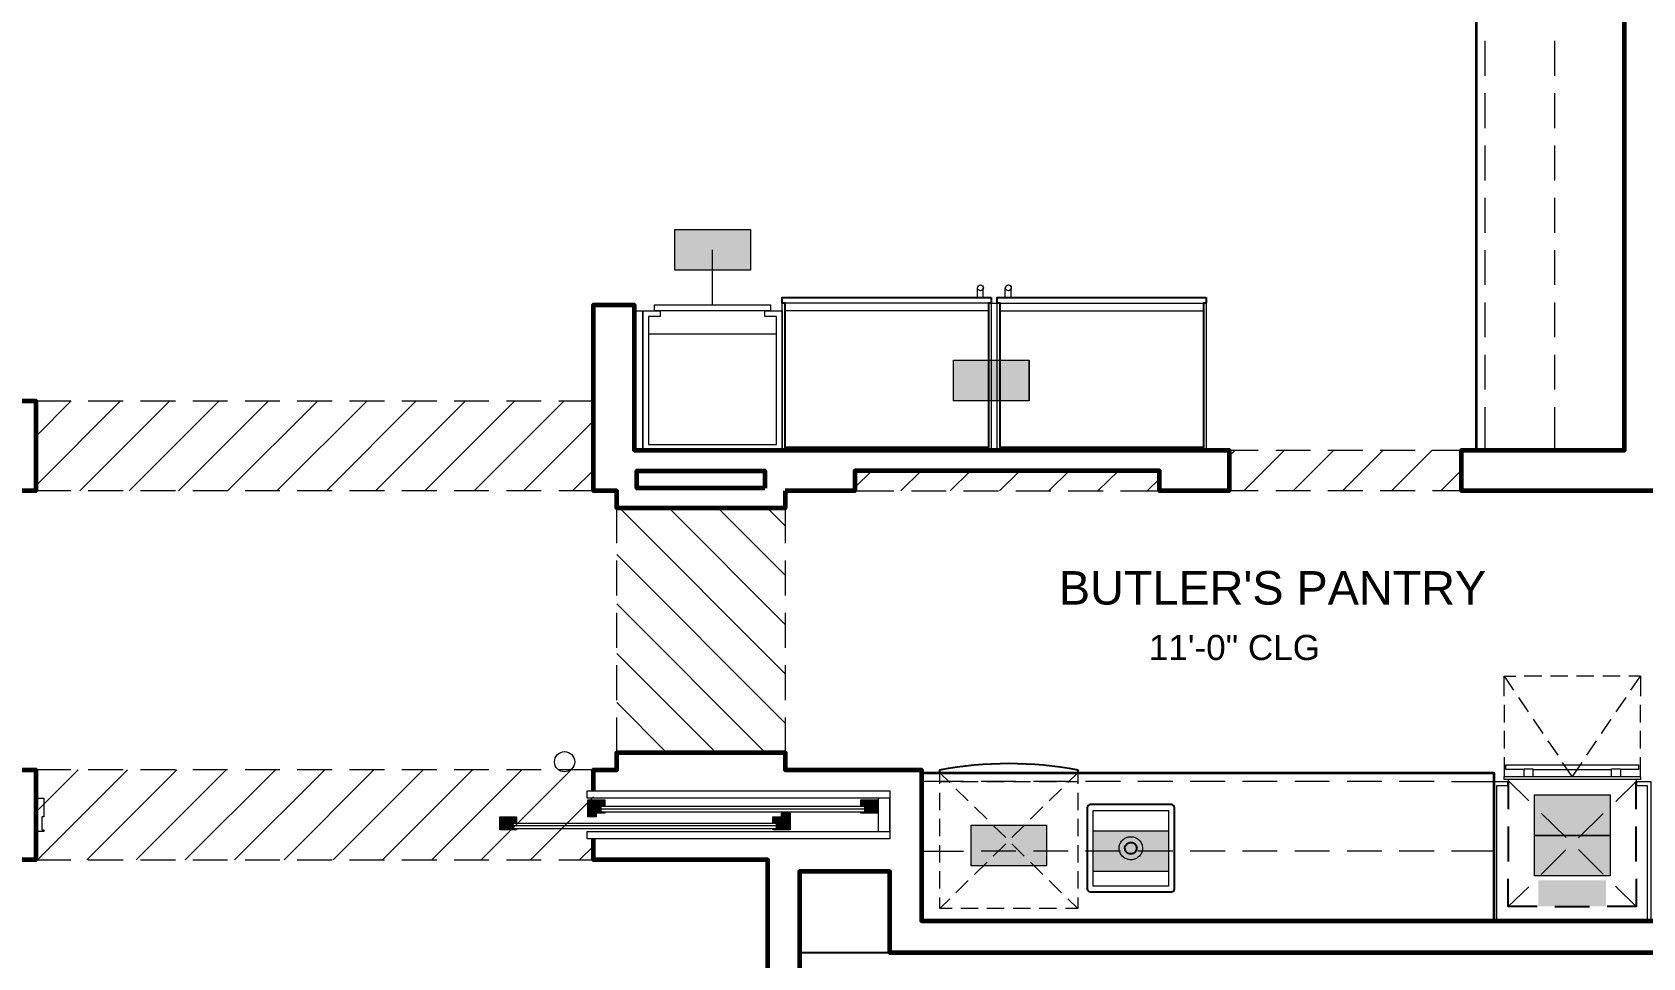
# Model space of a CAD drawing. Extents: x 6 to 1186, y -84 to 3560.
# Drawn here: x 690.5 to 967.8, y 1871.9 to 2031.2 of the extents above; entities that cross this region are included whole.
import ezdxf

# ---------------------------------------------------------------- set-up
doc = ezdxf.new("R2010")
doc.units = 0
doc.header["$LTSCALE"] = 24
doc.header["$MEASUREMENT"] = 0
for name, color, linetype in [('GEC_BKGD', 8, 'Continuous'), ('PDF_0', 8, 'Continuous'), ('PDF_00-FP-A-1$A-ANNO-KEYN', 8, 'Continuous'), ('PDF_00-FP-A-1$A-APPL', 8, 'Continuous'), ('PDF_00-FP-A-1$A-APPL-EXTNT', 8, 'Continuous'), ('PDF_00-FP-A-1$A-APPL-HIDN', 8, 'Continuous'), ('PDF_00-FP-A-1$A-APPL-MINR', 8, 'Continuous'), ('PDF_00-FP-A-1$A-DRWDW', 8, 'Continuous'), ('PDF_00-FP-A-1$A-DRWDW-MINR', 8, 'Continuous'), ('PDF_00-FP-A-1$A-FLR-OVHD', 8, 'Continuous'), ('PDF_00-FP-A-1$A-MLWK', 8, 'Continuous'), ('PDF_00-FP-A-1$A-MLWK-ABV', 8, 'Continuous'), ('PDF_00-FP-A-1$A-MLWK-HIDN', 8, 'Continuous'), ('PDF_00-FP-A-1$A-MLWK-MINR', 8, 'Continuous'), ('PDF_00-FP-A-1$A-PLMB', 8, 'Continuous'), ('PDF_00-FP-A-1$A-PLMB-MINR', 8, 'Continuous'), ('PDF_00-FP-A-1$A-SOFFIT', 8, 'Continuous'), ('PDF_00-FP-A-1$A-SOFFIT-PATT', 8, 'Continuous'), ('PDF_00-FP-A-1$A-WALL', 8, 'Continuous'), ('PDF_00-FP-A-1$A-WALL-PRTHT', 8, 'Continuous'), ('PDF_Text', 8, 'Continuous')]:
    doc.layers.add(name, color=color, linetype=linetype)
doc.styles.add('PDF Arial', font='arial.ttf')

# ---------------------------------------------------------------- blocks, each defined once
blk = doc.blocks.new('210311_BorsteinRes_CDProgress - Copy')
at = {"layer": 'PDF_00-FP-A-1$A-ANNO-KEYN', "true_color": 0xffffff, "transparency": 33554559}
for points in [[(20.2717, 14.0092), (20.2717, 14.155), (20.0008, 14.0092)], [(20.0008, 14.0092), (20.2717, 14.155), (20.0008, 14.155)], [(21.0008, 13.6858), (21.0008, 13.54), (21.2717, 13.6858)], [(21.2717, 13.6858), (21.0008, 13.54), (21.2717, 13.54)], [(23.355, 11.9825), (23.355, 12.1283), (23.0842, 11.9825)], [(23.0842, 11.9825), (23.355, 12.1283), (23.0842, 12.1283)], [(21.3342, 11.8733), (21.3342, 12.0192), (21.0633, 11.8733)], [(21.0633, 11.8733), (21.3342, 12.0192), (21.0633, 12.0192)], [(21.7717, 11.9983), (21.5008, 11.9983), (21.7717, 11.8525)], [(21.7717, 11.8525), (21.5008, 11.9983), (21.5008, 11.8525)], [(23.355, 11.9825), (23.0842, 11.9825), (23.355, 11.8367)], [(23.355, 11.8367), (23.0842, 11.9825), (23.0842, 11.8367)], [(23.0975, 11.8217), (23.0975, 11.7275), (23.3408, 11.8217)], [(23.3408, 11.8217), (23.0975, 11.7275), (23.3408, 11.7275)]]:
    blk.add_hatch(color=7, dxfattribs=at).paths.add_polyline_path(points)
at = {"layer": 'PDF_00-FP-A-1$A-DRWDW-MINR', "true_color": 0x989898, "transparency": 33554559}
for points in [[(19.7492, 12.1092), (19.6883, 12.1092), (19.7492, 12.0867)], [(19.7492, 12.0867), (19.6883, 12.1092), (19.6883, 12.0867)], [(19.7358, 12.0867), (19.6883, 12.0867), (19.7358, 12.0658)], [(19.7358, 12.0658), (19.6883, 12.0867), (19.6883, 12.0658)], [(20.73, 12.1092), (20.6683, 12.1092), (20.73, 12.0867)], [(20.73, 12.0867), (20.6683, 12.1092), (20.6683, 12.0867)], [(20.73, 12.0867), (20.6817, 12.0867), (20.73, 12.0658)], [(20.73, 12.0658), (20.6817, 12.0867), (20.6817, 12.0658)], [(19.4333, 12.0492), (19.3725, 12.0492), (19.4333, 12.0267)], [(19.4333, 12.0267), (19.3725, 12.0492), (19.3725, 12.0267)], [(19.42, 12.0267), (19.3725, 12.0267), (19.42, 12.0058)], [(19.42, 12.0058), (19.3725, 12.0267), (19.3725, 12.0058)], [(19.7492, 12.0658), (19.6883, 12.0658), (19.7492, 12.0625)], [(19.7492, 12.0625), (19.6883, 12.0658), (19.6883, 12.0625)], [(19.7183, 12.0625), (19.6883, 12.0625), (19.7183, 12.0492)], [(19.7183, 12.0492), (19.6883, 12.0625), (19.6883, 12.0492)], [(20.4142, 12.0492), (20.3525, 12.0492), (20.4142, 12.0267)], [(20.4142, 12.0267), (20.3525, 12.0492), (20.3525, 12.0267)], [(20.4142, 12.0267), (20.3658, 12.0267), (20.4142, 12.0058)], [(20.4142, 12.0058), (20.3658, 12.0267), (20.3658, 12.0058)], [(20.4142, 12.0625), (20.3833, 12.0625), (20.4142, 12.0492)], [(20.4142, 12.0492), (20.3833, 12.0625), (20.3833, 12.0492)], [(20.73, 12.0658), (20.6683, 12.0658), (20.73, 12.0625)], [(20.73, 12.0625), (20.6683, 12.0658), (20.6683, 12.0625)], [(19.4333, 12.0058), (19.3725, 12.0058), (19.4333, 12.0025)], [(19.4333, 12.0025), (19.3725, 12.0058), (19.3725, 12.0025)], [(20.4142, 12.0058), (20.3525, 12.0058), (20.4142, 12.0025)], [(20.4142, 12.0025), (20.3525, 12.0058), (20.3525, 12.0025)]]:
    blk.add_hatch(color=252, dxfattribs=at).paths.add_polyline_path(points)
at = {"layer": 'PDF_0', "lineweight": 9}
blk.add_circle((19.6054, 12.2463), 0.0362, dxfattribs=at)
at = {"layer": 'PDF_00-FP-A-1$A-ANNO-KEYN', "lineweight": 18}
for points in [[(20.2717, 14.0092), (20.0008, 14.0092), (20.0008, 14.155), (20.2717, 14.155)], [(21.2717, 13.54), (21.0008, 13.54), (21.0008, 13.6858), (21.2717, 13.6858)], [(23.355, 11.9825), (23.0842, 11.9825), (23.0842, 12.1283), (23.355, 12.1283)], [(21.3342, 11.8733), (21.0633, 11.8733), (21.0633, 12.0192), (21.3342, 12.0192)], [(21.7717, 11.9983), (21.7717, 11.8525), (21.5008, 11.8525), (21.5008, 11.9983)], [(23.355, 11.9825), (23.355, 11.8367), (23.0842, 11.8367), (23.0842, 11.9825)]]:
    blk.add_lwpolyline(points, close=True, dxfattribs=at)
at = {"layer": 'PDF_00-FP-A-1$A-ANNO-KEYN', "lineweight": 9}
blk.add_lwpolyline([(20.1358, 13.8842), (20.1358, 14.0817)], dxfattribs=at)
at = {"layer": 'PDF_00-FP-A-1$A-ANNO-KEYN', "color": 7, "lineweight": 0, "true_color": 0xffffff}
blk.add_lwpolyline([(21.2717, 13.54), (21.2717, 13.6858)], dxfattribs=at)
at = {"layer": 'PDF_00-FP-A-1$A-APPL', "lineweight": 25}
for points in [[(22.99, 12.1758), (22.99, 12.0767)], [(23.4483, 12.0767), (23.4483, 12.1758)], [(22.99, 12.0142), (22.99, 11.8892)], [(23.4483, 11.8892), (23.4483, 12.0142)], [(23.0942, 11.7275), (22.99, 11.7275), (22.99, 11.8267)], [(23.4483, 11.8267), (23.4483, 11.7275), (23.3442, 11.7275)], [(23.1567, 11.7275), (23.2817, 11.7275)]]:
    blk.add_lwpolyline(points, dxfattribs=at)
at = {"layer": 'PDF_00-FP-A-1$A-APPL-EXTNT', "lineweight": 9}
for points in [[(22.975, 12.4817), (22.975, 12.5533), (23.0092, 12.5025)], [(22.975, 12.5533), (23.0167, 12.5533)], [(23.11, 12.5533), (23.0475, 12.5533)], [(23.2042, 12.5533), (23.1417, 12.5533)], [(23.2975, 12.5533), (23.235, 12.5533)], [(23.3917, 12.5533), (23.3292, 12.5533)], [(23.43, 12.5025), (23.4642, 12.5533), (23.4225, 12.5533)], [(23.4642, 12.5533), (23.4642, 12.4817)], [(22.975, 12.45), (22.975, 12.3875)], [(23.0267, 12.4767), (23.0617, 12.425)], [(23.3767, 12.425), (23.4125, 12.4767)], [(23.4642, 12.3875), (23.4642, 12.45)], [(23.0792, 12.3992), (23.1142, 12.3475)], [(23.3242, 12.3475), (23.3592, 12.3992)], [(22.975, 12.3567), (22.975, 12.2942)], [(23.1325, 12.3217), (23.1675, 12.27)], [(23.2717, 12.27), (23.3067, 12.3217)], [(23.4642, 12.2942), (23.4642, 12.3567)], [(22.975, 12.2625), (22.975, 12.1908)], [(23.4642, 12.1908), (23.4642, 12.2625)], [(23.2542, 12.2442), (23.2192, 12.1933), (23.185, 12.2442)]]:
    blk.add_lwpolyline(points, dxfattribs=at)
at = {"layer": 'PDF_00-FP-A-1$A-APPL-HIDN', "lineweight": 9}
for points in [[(22.99, 12.1792), (23.0633, 12.1067)], [(23.4483, 12.1758), (23.3758, 12.1042)], [(23.1083, 12.0625), (23.1975, 11.975)], [(23.3308, 12.0608), (23.2417, 11.9733)], [(23.1967, 11.93), (23.1075, 11.8425)], [(23.2417, 11.9317), (23.3308, 11.8433)], [(23.0633, 11.7983), (22.99, 11.7275)], [(23.375, 11.8), (23.4483, 11.7275)]]:
    blk.add_lwpolyline(points, dxfattribs=at)
at = {"layer": 'PDF_00-FP-A-1$A-APPL-MINR', "lineweight": 9}
for points in [[(21.1358, 13.8908), (21.1567, 13.8908)], [(22.9775, 12.1933), (23.4617, 12.1933)], [(23.0467, 12.2183), (22.9817, 12.2183), (22.9817, 12.235), (23.4575, 12.235), (23.4575, 12.2183), (23.3925, 12.2183)], [(23.0467, 12.1933), (23.0467, 12.2208), (23.0783, 12.2208), (23.0783, 12.1933)], [(23.0783, 12.2183), (23.3608, 12.2183)], [(23.3608, 12.1933), (23.3608, 12.2208), (23.3925, 12.2208), (23.3925, 12.1933)], [(22.99, 12.1825), (22.99, 12.1758)], [(23.4483, 12.1825), (23.4483, 12.1758)]]:
    blk.add_lwpolyline(points, dxfattribs=at)
blk.add_lwpolyline([(23.4642, 12.1908), (23.4642, 12.1825), (22.975, 12.1825), (22.975, 12.1908, -0.414214), (22.9779, 12.1942)], format="xyb", dxfattribs=at)
blk.add_arc((23.4621, 12.1913), 0.00292, 359.99993, 90.00007, dxfattribs=at)
at = {"layer": 'PDF_00-FP-A-1$A-DRWDW', "lineweight": 18}
for points in [[(19.7492, 12.0867), (19.7358, 12.0867), (19.7358, 12.0658), (19.7492, 12.0658), (19.7492, 12.0625), (19.7183, 12.0625), (19.7183, 12.0492), (19.6883, 12.0492), (19.6883, 12.1092), (19.7492, 12.1092)], [(20.6683, 12.1092), (20.73, 12.1092), (20.73, 12.0625), (20.6683, 12.0625), (20.6683, 12.0658), (20.6817, 12.0658), (20.6817, 12.0867), (20.6683, 12.0867)], [(19.4333, 12.0267), (19.42, 12.0267), (19.42, 12.0058), (19.4333, 12.0058), (19.4333, 12.0025), (19.3725, 12.0025), (19.3725, 12.0492), (19.4333, 12.0492)], [(20.3525, 12.0492), (20.3833, 12.0492), (20.3833, 12.0625), (20.4142, 12.0625), (20.4142, 12.0025), (20.3525, 12.0025), (20.3525, 12.0058), (20.3658, 12.0058), (20.3658, 12.0267), (20.3525, 12.0267)]]:
    blk.add_lwpolyline(points, close=True, dxfattribs=at)
at = {"layer": 'PDF_00-FP-A-1$A-DRWDW-MINR', "lineweight": 9}
for points in [[(19.7092, 11.97), (19.6867, 11.97), (19.6867, 11.9958), (20.7717, 11.9958), (20.7717, 12.1158), (19.6867, 12.1158), (19.6867, 12.1417), (19.7092, 12.1417)], [(20.6817, 12.0758), (19.7358, 12.0758)], [(20.73, 12.1158), (20.73, 11.9958)], [(20.3658, 12.0167), (19.42, 12.0167)]]:
    blk.add_lwpolyline(points, dxfattribs=at)
for points in [[(17.7092, 11.9958), (17.7092, 12.1158), (17.7375, 12.1158), (17.7375, 12.0492), (17.73, 12.0492), (17.73, 12.0025), (17.7375, 12.0025), (17.7375, 11.9958)], [(19.7358, 12.0658), (19.7358, 12.0867), (20.6817, 12.0867), (20.6817, 12.0658)], [(19.42, 12.0058), (19.42, 12.0267), (20.3658, 12.0267), (20.3658, 12.0058)]]:
    blk.add_lwpolyline(points, close=True, dxfattribs=at)
at = {"layer": 'PDF_00-FP-A-1$A-FLR-OVHD', "lineweight": 9}
for points in [[(20.5783, 11.5608), (20.4483, 11.5608)], [(20.7717, 11.5608), (20.6408, 11.5608)]]:
    blk.add_lwpolyline(points, dxfattribs=at)
at = {"layer": 'PDF_00-FP-A-1$A-MLWK', "lineweight": 35}
for points in [[(23.4067, 13.3633), (22.8758, 13.3633), (22.8758, 15.6117), (23.4067, 15.6117)], [(20.8858, 12.2067), (22.9383, 12.2067), (22.9383, 11.6758)]]:
    blk.add_lwpolyline(points, dxfattribs=at)
at = {"layer": 'PDF_00-FP-A-1$A-MLWK-ABV', "lineweight": 18}
for points in [[(23.1567, 14.7058), (23.1567, 14.8308)], [(23.4067, 14.8308), (23.4067, 14.7058)], [(23.1567, 14.5183), (23.1567, 14.6433)], [(23.4067, 14.6433), (23.4067, 14.5183)], [(23.1567, 14.3308), (23.1567, 14.4558)], [(23.4067, 14.4558), (23.4067, 14.3308)], [(23.1567, 14.1433), (23.1567, 14.2683)], [(23.4067, 14.2683), (23.4067, 14.1433)], [(23.1567, 13.9558), (23.1567, 14.0808)], [(23.4067, 14.0808), (23.4067, 13.9558)], [(23.1567, 13.7683), (23.1567, 13.8933)], [(23.4067, 13.8933), (23.4067, 13.7683)], [(23.1567, 13.5808), (23.1567, 13.7058)], [(23.4067, 13.7058), (23.4067, 13.5808)], [(23.2508, 13.3633), (23.1567, 13.3633), (23.1567, 13.5183)], [(23.4067, 13.5183), (23.4067, 13.3633), (23.3133, 13.3633)], [(20.8858, 11.8317), (20.8858, 11.9258), (21.0367, 11.9258)], [(21.2242, 11.9258), (21.0992, 11.9258)], [(21.4117, 11.9258), (21.2867, 11.9258)], [(21.5992, 11.9258), (21.4742, 11.9258)], [(21.7867, 11.9258), (21.6617, 11.9258)], [(21.9742, 11.9258), (21.8492, 11.9258)], [(22.1617, 11.9258), (22.0367, 11.9258)], [(22.3492, 11.9258), (22.2242, 11.9258)], [(22.5367, 11.9258), (22.4117, 11.9258)], [(22.7242, 11.9258), (22.5992, 11.9258)], [(22.9383, 11.8317), (22.9383, 11.9258), (22.7867, 11.9258)], [(21.0367, 11.6758), (20.8858, 11.6758), (20.8858, 11.7692)], [(22.9383, 11.7692), (22.9383, 11.6758), (22.7867, 11.6758)], [(21.0992, 11.6758), (21.2242, 11.6758)], [(21.2867, 11.6758), (21.4117, 11.6758)], [(21.4742, 11.6758), (21.5992, 11.6758)], [(21.6617, 11.6758), (21.7867, 11.6758)], [(21.8492, 11.6758), (21.9742, 11.6758)], [(22.0367, 11.6758), (22.1617, 11.6758)], [(22.2242, 11.6758), (22.3492, 11.6758)], [(22.4117, 11.6758), (22.5367, 11.6758)], [(22.5992, 11.6758), (22.7242, 11.6758)]]:
    blk.add_lwpolyline(points, dxfattribs=at)
at = {"layer": 'PDF_00-FP-A-1$A-MLWK-HIDN', "lineweight": 9}
for points in [[(22.9067, 14.7058), (22.9067, 14.8308)], [(22.9067, 14.5183), (22.9067, 14.6433)], [(22.9067, 14.3308), (22.9067, 14.4558)], [(22.9067, 14.1433), (22.9067, 14.2683)], [(22.9067, 13.9558), (22.9067, 14.0808)], [(22.9067, 13.7683), (22.9067, 13.8933)], [(22.9067, 13.5808), (22.9067, 13.7058)], [(23.0317, 13.3633), (22.9067, 13.3633), (22.9067, 13.5183)], [(23.2192, 13.3633), (23.0942, 13.3633)], [(23.4067, 13.3633), (23.2817, 13.3633)], [(21.0367, 12.1758), (20.8858, 12.1758)], [(21.2242, 12.1758), (21.0992, 12.1758)], [(21.4117, 12.1758), (21.2867, 12.1758)], [(21.5992, 12.1758), (21.4742, 12.1758)], [(21.7867, 12.1758), (21.6617, 12.1758)], [(21.9742, 12.1758), (21.8492, 12.1758)], [(22.1617, 12.1758), (22.0367, 12.1758)], [(22.3492, 12.1758), (22.2242, 12.1758)], [(22.5367, 12.1758), (22.4117, 12.1758)], [(22.7242, 12.1758), (22.5992, 12.1758)], [(22.7867, 12.1758), (22.9383, 12.1758), (22.9383, 12.0508)], [(22.9383, 11.8633), (22.9383, 11.9883)], [(22.9383, 11.6758), (22.9383, 11.8008)]]:
    blk.add_lwpolyline(points, dxfattribs=at)
at = {"layer": 'PDF_00-FP-A-1$A-MLWK-MINR', "lineweight": 9}
for points in [[(19.9275, 13.8633), (19.9275, 13.8842), (20.3442, 13.8842), (20.3442, 13.8633)], [(19.8858, 13.8633), (19.8858, 13.3633), (19.855, 13.3633), (19.855, 13.8633)], [(19.9067, 13.8425), (19.9067, 13.3842), (20.365, 13.3842), (20.365, 13.8425), (20.3233, 13.8425), (20.3233, 13.8633), (20.3858, 13.8633), (20.3858, 13.3633), (19.8858, 13.3633), (19.8858, 13.8633), (19.9483, 13.8633), (19.9483, 13.8425)]]:
    blk.add_lwpolyline(points, close=True, dxfattribs=at)
for points in [[(20.365, 13.78), (19.9067, 13.78)], [(23.49, 11.6758), (23.49, 12.16), (23.4508, 12.16), (23.4508, 12.1758), (23.5008, 12.1758), (23.5008, 11.6758), (22.9383, 11.6758), (22.9383, 12.1758), (22.9875, 12.1758), (22.9875, 12.16), (22.9483, 12.16), (22.9483, 11.6758)]]:
    blk.add_lwpolyline(points, dxfattribs=at)
at = {"layer": 'PDF_00-FP-A-1$A-PLMB', "lineweight": 25}
for points in [[(21.1358, 13.9108), (21.1358, 13.8908), (21.1258, 13.8908), (21.1258, 13.3733), (20.3967, 13.3733), (20.3967, 13.8908), (20.3858, 13.8908), (20.3858, 13.9108)], [(21.9067, 13.9108), (21.9067, 13.8908), (21.8967, 13.8908), (21.8967, 13.3733), (21.1675, 13.3733), (21.1675, 13.8908), (21.1567, 13.8908), (21.1567, 13.9108)]]:
    blk.add_lwpolyline(points, close=True, dxfattribs=at)
blk.add_lwpolyline([(20.9508, 12.2067), (20.9508, 12.2175)], dxfattribs=at)
for points in [[(20.9515, 12.2174, -0.094718), (21.4458, 12.2175), (21.4458, 12.2067)], [(21.4904, 12.0925, 0.414214), (21.48, 12.0817), (21.48, 11.79, 0.414214), (21.49, 11.78), (21.7817, 11.78, 0.414214), (21.7925, 11.79), (21.7925, 12.0817, 0.414214), (21.7817, 12.0925), (21.4904, 12.0925)]]:
    blk.add_lwpolyline(points, format="xyb", dxfattribs=at)
for points, knots in [([(21.615, 11.9362), (21.615, 11.9388), (21.6155, 11.9413), (21.6174, 11.946), (21.6188, 11.9482), (21.6225, 11.952), (21.6247, 11.9536), (21.6286, 11.9554), (21.6301, 11.9558), (21.6331, 11.9565), (21.6347, 11.9567), (21.6363, 11.9567)], [0, 0, 0, 0, 0.00761361, 0.00761361, 0.01531879, 0.01531879, 0.02356384, 0.02356384, 0.02813199, 0.02813199, 0.03286391, 0.03286391, 0.03286391, 0.03286391]), ([(21.6363, 11.9158), (21.6334, 11.9158), (21.6306, 11.9164), (21.6254, 11.9185), (21.6231, 11.92), (21.6192, 11.9238), (21.6176, 11.9261), (21.6155, 11.931), (21.615, 11.9336), (21.615, 11.9362)], [0, 0, 0, 0, 0.00852927, 0.00852927, 0.01684469, 0.01684469, 0.02504637, 0.02504637, 0.03295605, 0.03295605, 0.03295605, 0.03295605]), ([(21.6363, 11.9567), (21.6391, 11.9567), (21.6419, 11.9561), (21.6471, 11.954), (21.6494, 11.9525), (21.6533, 11.9487), (21.6549, 11.9464), (21.657, 11.9415), (21.6575, 11.9389), (21.6575, 11.9362)], [0, 0, 0, 0, 0.00852927, 0.00852927, 0.01684469, 0.01684469, 0.02504637, 0.02504637, 0.03295605, 0.03295605, 0.03295605, 0.03295605]), ([(21.6575, 11.9362), (21.6575, 11.9337), (21.657, 11.9312), (21.6551, 11.9265), (21.6537, 11.9243), (21.65, 11.9205), (21.6478, 11.9189), (21.6439, 11.9171), (21.6424, 11.9167), (21.6394, 11.916), (21.6378, 11.9158), (21.6363, 11.9158)], [0, 0, 0, 0, 0.00761361, 0.00761361, 0.01531879, 0.01531879, 0.02356384, 0.02356384, 0.02813199, 0.02813199, 0.03286391, 0.03286391, 0.03286391, 0.03286391])]:
    blk.add_open_spline(points, degree=3, knots=knots, dxfattribs=at)
at = {"layer": 'PDF_00-FP-A-1$A-PLMB-MINR', "lineweight": 9}
for points in [[(21.0858, 13.9108), (21.0858, 13.945)], [(21.1067, 13.9108), (21.1067, 13.945)], [(21.1858, 13.9108), (21.1858, 13.945)], [(21.2067, 13.9108), (21.2067, 13.945)], [(21.1358, 13.8908), (21.1358, 13.3633), (20.3858, 13.3633), (20.3858, 13.8908)], [(21.1258, 13.8908), (20.3967, 13.8908)], [(21.9067, 13.8908), (21.9067, 13.3633), (21.1567, 13.3633), (21.1567, 13.8908)], [(21.1675, 13.8908), (21.8967, 13.8908)], [(21.1258, 13.8633), (20.3967, 13.8633)], [(21.1675, 13.8633), (21.8967, 13.8633)], [(20.9508, 12.1667), (20.9508, 12.2067), (20.9867, 12.1717)], [(21.41, 12.1717), (21.4458, 12.2067), (21.4458, 12.1667)], [(20.9508, 12.1758), (20.995, 12.1758)], [(20.9508, 12.0725), (20.9508, 12.135)], [(21.0533, 12.1058), (21.0092, 12.1492)], [(21.0267, 12.1758), (21.0892, 12.1758)], [(21.12, 12.1758), (21.1825, 12.1758)], [(21.2142, 12.1758), (21.2767, 12.1758)], [(21.3075, 12.1758), (21.37, 12.1758)], [(21.3433, 12.1058), (21.3875, 12.1492)], [(21.4017, 12.1758), (21.4458, 12.1758)], [(21.4458, 12.135), (21.4458, 12.0725)], [(21.1208, 12.04), (21.0758, 12.0842)], [(21.2767, 12.04), (21.3208, 12.0842)], [(20.9508, 11.9792), (20.9508, 12.0417)], [(21.1875, 11.9742), (21.1425, 12.0183)], [(21.21, 11.9742), (21.2542, 12.0183)], [(21.4458, 12.0417), (21.4458, 11.9792)], [(20.9508, 11.885), (20.9508, 11.9475)], [(21.1425, 11.9083), (21.1875, 11.9525)], [(21.2542, 11.9083), (21.21, 11.9525)], [(21.4458, 11.9475), (21.4458, 11.885)], [(20.9508, 11.7917), (20.9508, 11.8542)], [(21.0758, 11.8425), (21.1208, 11.8867)], [(21.3208, 11.8425), (21.2767, 11.8867)], [(21.4458, 11.8542), (21.4458, 11.7917)], [(21.0092, 11.7767), (21.0533, 11.8208)], [(21.3875, 11.7767), (21.3433, 11.8208)], [(20.995, 11.72), (20.9508, 11.72), (20.9508, 11.76)], [(20.9508, 11.72), (20.9867, 11.755)], [(21.4458, 11.76), (21.4458, 11.72), (21.4017, 11.72)], [(21.4458, 11.72), (21.41, 11.755)], [(21.0892, 11.72), (21.0267, 11.72)], [(21.1825, 11.72), (21.12, 11.72)], [(21.2767, 11.72), (21.2142, 11.72)], [(21.37, 11.72), (21.3075, 11.72)]]:
    blk.add_lwpolyline(points, dxfattribs=at)
blk.add_lwpolyline([(21.7717, 12.0717), (21.7717, 11.8008), (21.5008, 11.8008), (21.5008, 12.0717)], close=True, dxfattribs=at)
for centre in [(21.0971, 13.9454), (21.1971, 13.9454)]:
    blk.add_circle(centre, 0.0104, dxfattribs=at)
for points, knots in [([(21.5942, 11.9362), (21.5942, 11.9415), (21.5952, 11.9466), (21.5991, 11.9563), (21.602, 11.9607), (21.6094, 11.9684), (21.6139, 11.9716), (21.6216, 11.975), (21.6244, 11.9759), (21.6302, 11.9772), (21.6332, 11.9775), (21.6363, 11.9775)], [0, 0, 0, 0, 0.01566922, 0.01566922, 0.0313862, 0.0313862, 0.04788106, 0.04788106, 0.05666939, 0.05666939, 0.06575183, 0.06575183, 0.06575183, 0.06575183]), ([(21.6363, 11.9775), (21.6418, 11.9775), (21.6472, 11.9765), (21.6574, 11.9723), (21.662, 11.9693), (21.6698, 11.9618), (21.6729, 11.9572), (21.6761, 11.9497), (21.6769, 11.9471), (21.6781, 11.9418), (21.6783, 11.939), (21.6783, 11.9362)], [0, 0, 0, 0, 0.01658466, 0.01658466, 0.0329141, 0.0329141, 0.04936428, 0.04936428, 0.05746958, 0.05746958, 0.06581122, 0.06581122, 0.06581122, 0.06581122]), ([(21.6363, 11.895), (21.6307, 11.895), (21.6253, 11.896), (21.6151, 11.9002), (21.6105, 11.9032), (21.6027, 11.9107), (21.5996, 11.9153), (21.5964, 11.9228), (21.5956, 11.9254), (21.5944, 11.9307), (21.5942, 11.9335), (21.5942, 11.9362)], [0, 0, 0, 0, 0.01658466, 0.01658466, 0.0329141, 0.0329141, 0.04936428, 0.04936428, 0.05746958, 0.05746958, 0.06581122, 0.06581122, 0.06581122, 0.06581122]), ([(21.6783, 11.9362), (21.6783, 11.931), (21.6773, 11.9259), (21.6734, 11.9162), (21.6705, 11.9118), (21.6631, 11.9041), (21.6586, 11.9009), (21.6509, 11.8975), (21.6481, 11.8966), (21.6423, 11.8953), (21.6393, 11.895), (21.6363, 11.895)], [0, 0, 0, 0, 0.01566922, 0.01566922, 0.0313862, 0.0313862, 0.04788106, 0.04788106, 0.05666939, 0.05666939, 0.06575183, 0.06575183, 0.06575183, 0.06575183])]:
    blk.add_open_spline(points, degree=3, knots=knots, dxfattribs=at)
at = {"layer": 'PDF_00-FP-A-1$A-SOFFIT', "lineweight": 9}
for points in [[(17.7092, 13.54), (17.8342, 13.54)], [(17.8967, 13.54), (18.0217, 13.54)], [(18.0842, 13.54), (18.2092, 13.54)], [(18.2717, 13.54), (18.3967, 13.54)], [(18.4592, 13.54), (18.5842, 13.54)], [(18.6467, 13.54), (18.7717, 13.54)], [(18.8342, 13.54), (18.9592, 13.54)], [(19.0217, 13.54), (19.1467, 13.54)], [(19.2092, 13.54), (19.3342, 13.54)], [(19.3967, 13.54), (19.5217, 13.54)], [(19.5842, 13.54), (19.7092, 13.54)], [(21.9892, 13.3633), (22.0933, 13.3633)], [(22.1558, 13.3633), (22.2808, 13.3633)], [(22.3433, 13.3633), (22.4683, 13.3633)], [(22.5308, 13.3633), (22.6558, 13.3633)], [(22.7183, 13.3633), (22.8225, 13.3633)], [(20.7867, 13.29), (20.6467, 13.29)], [(20.9742, 13.29), (20.8492, 13.29)], [(21.1617, 13.29), (21.0367, 13.29)], [(21.3492, 13.29), (21.2242, 13.29)], [(21.5367, 13.29), (21.4117, 13.29)], [(21.7392, 13.29), (21.5992, 13.29)], [(17.8342, 13.2175), (17.7092, 13.2175)], [(18.0217, 13.2175), (17.8967, 13.2175)], [(18.2092, 13.2175), (18.0842, 13.2175)], [(18.3967, 13.2175), (18.2717, 13.2175)], [(18.5842, 13.2175), (18.4592, 13.2175)], [(18.7717, 13.2175), (18.6467, 13.2175)], [(18.9592, 13.2175), (18.8342, 13.2175)], [(19.1467, 13.2175), (19.0217, 13.2175)], [(19.3342, 13.2175), (19.2092, 13.2175)], [(19.5217, 13.2175), (19.3967, 13.2175)], [(19.7092, 13.2175), (19.5842, 13.2175)], [(20.6467, 13.2175), (20.7867, 13.2175)], [(20.8492, 13.2175), (20.9742, 13.2175)], [(21.0367, 13.2175), (21.1617, 13.2175)], [(21.2242, 13.2175), (21.3492, 13.2175)], [(21.4117, 13.2175), (21.5367, 13.2175)], [(21.5992, 13.2175), (21.7392, 13.2175)], [(22.0933, 13.2175), (21.9892, 13.2175)], [(22.2808, 13.2175), (22.1558, 13.2175)], [(22.4683, 13.2175), (22.3433, 13.2175)], [(22.6558, 13.2175), (22.5308, 13.2175)], [(22.8225, 13.2175), (22.7183, 13.2175)], [(19.7925, 13.03), (19.7925, 13.155)], [(20.3967, 13.155), (20.3967, 13.03)], [(19.7925, 12.8425), (19.7925, 12.9675)], [(20.3967, 12.9675), (20.3967, 12.8425)], [(19.7925, 12.655), (19.7925, 12.78)], [(20.3967, 12.78), (20.3967, 12.655)], [(19.7925, 12.4675), (19.7925, 12.5925)], [(20.3967, 12.5925), (20.3967, 12.4675)], [(19.7925, 12.28), (19.7925, 12.405)], [(20.3967, 12.405), (20.3967, 12.28)], [(17.8342, 12.2175), (17.7092, 12.2175)], [(18.0217, 12.2175), (17.8967, 12.2175)], [(18.2092, 12.2175), (18.0842, 12.2175)], [(18.3967, 12.2175), (18.2717, 12.2175)], [(18.5842, 12.2175), (18.4592, 12.2175)], [(18.7717, 12.2175), (18.6467, 12.2175)], [(18.9592, 12.2175), (18.8342, 12.2175)], [(19.1467, 12.2175), (19.0217, 12.2175)], [(19.3342, 12.2175), (19.2092, 12.2175)], [(19.5217, 12.2175), (19.3967, 12.2175)], [(19.7092, 12.2175), (19.5842, 12.2175)], [(17.7092, 11.8942), (17.8342, 11.8942)], [(17.8967, 11.8942), (18.0217, 11.8942)], [(18.0842, 11.8942), (18.2092, 11.8942)], [(18.2717, 11.8942), (18.3967, 11.8942)], [(18.4592, 11.8942), (18.5842, 11.8942)], [(18.6467, 11.8942), (18.7717, 11.8942)], [(18.8342, 11.8942), (18.9592, 11.8942)], [(19.0217, 11.8942), (19.1467, 11.8942)], [(19.2092, 11.8942), (19.3342, 11.8942)], [(19.3967, 11.8942), (19.5217, 11.8942)], [(19.5842, 11.8942), (19.7092, 11.8942)]]:
    blk.add_lwpolyline(points, dxfattribs=at)
at = {"layer": 'PDF_00-FP-A-1$A-SOFFIT-PATT', "lineweight": 9}
for points in [[(17.8358, 13.54), (17.7092, 13.4125)], [(18.0125, 13.54), (17.7092, 13.2358)], [(18.1892, 13.54), (17.8667, 13.2175)], [(18.3667, 13.54), (18.0433, 13.2175)], [(18.5433, 13.54), (18.22, 13.2175)], [(18.72, 13.54), (18.3967, 13.2175)], [(18.8967, 13.54), (18.5733, 13.2175)], [(19.0733, 13.54), (18.7508, 13.2175)], [(19.25, 13.54), (18.9275, 13.2175)], [(19.4267, 13.54), (19.1042, 13.2175)], [(19.6042, 13.54), (19.2808, 13.2175)], [(19.7092, 13.4683), (19.4575, 13.2175)], [(22.01, 13.3633), (21.9892, 13.3417)], [(22.1875, 13.3633), (22.0417, 13.2175)], [(22.3642, 13.3633), (22.2183, 13.2175)], [(22.5408, 13.3633), (22.395, 13.2175)], [(22.7175, 13.3633), (22.5717, 13.2175)], [(19.7092, 13.2917), (19.6342, 13.2175)], [(20.7075, 13.29), (20.6467, 13.2292)], [(20.8842, 13.29), (20.8117, 13.2175)], [(21.0608, 13.29), (20.9883, 13.2175)], [(21.2383, 13.29), (21.165, 13.2175)], [(21.415, 13.29), (21.3417, 13.2175)], [(21.5917, 13.29), (21.5183, 13.2175)], [(22.8225, 13.2917), (22.7483, 13.2175)], [(21.7392, 13.2608), (21.695, 13.2175)], [(20.3967, 12.5617), (19.8033, 13.155)], [(20.3967, 12.7383), (19.98, 13.155)], [(20.3967, 12.915), (20.1567, 13.155)], [(20.3967, 13.0917), (20.3333, 13.155)], [(20.3967, 12.385), (19.7925, 12.9892)], [(20.325, 12.28), (19.7925, 12.8125)], [(20.1475, 12.28), (19.7925, 12.635)], [(19.9708, 12.28), (19.7925, 12.4583)], [(19.7942, 12.28), (19.7925, 12.2817)], [(17.8608, 12.2175), (17.7092, 12.065)], [(18.0375, 12.2175), (17.715, 11.8942)], [(18.215, 12.2175), (17.8917, 11.8942)], [(18.3917, 12.2175), (18.0683, 11.8942)], [(18.5683, 12.2175), (18.245, 11.8942)], [(18.745, 12.2175), (18.4217, 11.8942)], [(18.9217, 12.2175), (18.5992, 11.8942)], [(19.0983, 12.2175), (18.7758, 11.8942)], [(19.275, 12.2175), (18.9525, 11.8942)], [(19.4525, 12.2175), (19.1292, 11.8942)], [(19.6292, 12.2175), (19.3058, 11.8942)], [(19.7092, 12.12), (19.4825, 11.8942)], [(19.7092, 11.9433), (19.6592, 11.8942)]]:
    blk.add_lwpolyline(points, dxfattribs=at)
at = {"layer": 'PDF_00-FP-A-1$A-WALL', "lineweight": 60}
for points in [[(23.6217, 13.155), (23.5425, 13.155), (23.5425, 13.2175), (22.8225, 13.2175), (22.8225, 13.3633), (23.4067, 13.3633), (23.4067, 19.0917), (22.5633, 19.0917), (22.5633, 19.2067), (23.5217, 19.2067), (23.5217, 16.4667), (24.1308, 16.4667), (24.1308, 16.3525), (23.5217, 16.3525), (23.5217, 14.1442), (23.99, 14.1442), (23.99, 14.0717), (23.8133, 14.0717), (23.8133, 13.155), (23.7333, 13.155)], [(17.1383, 14.6908), (17.4592, 14.6908), (17.4592, 14.545), (17.2192, 14.545), (17.2192, 13.54), (17.7092, 13.54), (17.7092, 13.2175), (17.6258, 13.2175), (17.6258, 13.155), (17.5008, 13.155), (17.5008, 13.4675), (16.9175, 13.4675), (16.9175, 13.155), (16.7925, 13.155), (16.7925, 13.2175), (16.7083, 13.2175), (16.7083, 13.4675), (16.8342, 13.4675), (16.8342, 14.6908), (16.9067, 14.6908)], [(19.7092, 12.1417), (19.7092, 12.2175), (19.7925, 12.2175), (19.7925, 12.28), (20.3967, 12.28), (20.3967, 12.2175), (20.8858, 12.2175), (20.8858, 11.6758), (23.5425, 11.6758), (23.5425, 12.28), (23.8133, 12.28), (23.8133, 12.2175), (23.9483, 12.2175), (23.9483, 12.1025), (23.6675, 12.1025), (23.6675, 11.5608), (20.7717, 11.5608), (20.7717, 11.8525), (20.4483, 11.8525), (20.4483, 10.8733)], [(20.3342, 10.7592), (20.3342, 11.8942), (19.7092, 11.8942), (19.7092, 11.97)]]:
    blk.add_lwpolyline(points, dxfattribs=at)
for points in [[(20.3967, 13.2175), (20.3967, 13.155), (19.7925, 13.155), (19.7925, 13.2175), (19.7092, 13.2175), (19.7092, 13.8842), (19.855, 13.8842), (19.855, 13.3633), (21.9892, 13.3633), (21.9892, 13.2175), (21.7392, 13.2175), (21.7392, 13.29), (20.6467, 13.29), (20.6467, 13.2175)], [(20.3233, 13.2275), (19.865, 13.2275), (19.865, 13.29), (20.3233, 13.29)], [(17.5008, 12.28), (17.6258, 12.28), (17.6258, 12.2175), (17.7092, 12.2175), (17.7092, 11.8942), (17.0842, 11.8942), (17.0842, 10.8942), (16.8342, 10.8942), (16.8342, 11.1442), (17.0108, 11.1442), (17.0108, 11.8942), (16.8342, 11.8942), (16.8342, 11.9675), (16.7083, 11.9675), (16.7083, 12.2175), (16.7925, 12.2175), (16.7925, 12.28), (16.9175, 12.28), (16.9175, 11.9675), (17.5008, 11.9675)]]:
    blk.add_lwpolyline(points, close=True, dxfattribs=at)
at = {"layer": 'PDF_00-FP-A-1$A-WALL', "lineweight": 9}
blk.add_lwpolyline([(19.7092, 12.1417), (20.7717, 12.1417), (20.7717, 11.97), (19.7092, 11.97)], dxfattribs=at)
at = {"layer": 'PDF_00-FP-A-1$A-WALL-PRTHT', "lineweight": 25}
blk.add_lwpolyline([(20.7717, 11.8525), (20.7717, 11.5608), (20.4483, 11.5608), (20.4483, 11.8525)], close=True, dxfattribs=at)
at = {"layer": 'PDF_Text', "attachment_point": 7, "style": 'PDF Arial'}
for s, insert, char_height in [("BUTLER'S PANTRY", (21.3783, 12.8081), 0.120082), ('11\'-0" CLG', (21.7008, 12.6098), 0.09006)]:
    blk.add_mtext(s, dxfattribs=dict(at, insert=insert, char_height=char_height))

msp = doc.modelspace()

# ---------------------------------------------------------------- block references
at = {"layer": 'GEC_BKGD', "xscale": 48, "yscale": 48, "zscale": 48}
msp.add_blockref('210311_BorsteinRes_CDProgress - Copy', (-158.88, 1317.79), dxfattribs=at)

doc.saveas('drawing.dxf')
